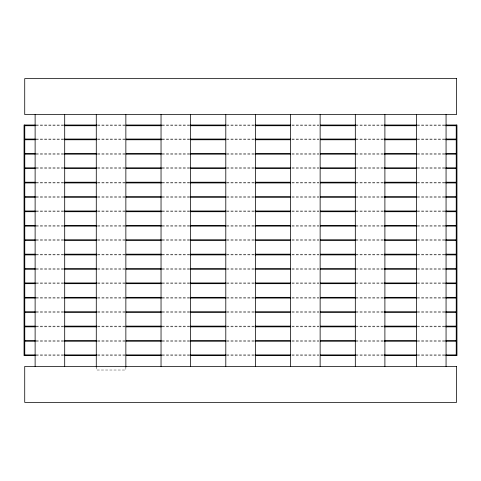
<?xml version="1.0" encoding="UTF-8"?>
<svg xmlns="http://www.w3.org/2000/svg" width="481" height="481" viewBox="0 0 481 481"><rect width="100%" height="100%" fill="white"/><g stroke="black" fill="none" stroke-linecap="round" stroke-linejoin="round"><path stroke-width="0.36" stroke-dasharray="2.4 1.8" d="M36.027 125.012L63.787 125.012M97.553 125.012L125.319 125.012M162.085 125.012L189.851 125.012M226.617 125.012L254.383 125.012M291.901 125.012L318.915 125.012M355.681 125.012L383.447 125.012M417.213 125.012L444.973 125.012M36.027 125.733L63.787 125.733M97.553 125.733L125.319 125.733M162.085 125.733L189.851 125.733M226.617 125.733L254.383 125.733M291.901 125.733L318.915 125.733M355.681 125.733L383.447 125.733M417.213 125.733L444.973 125.733M36.027 139.045L63.787 139.045M97.553 139.045L125.319 139.045M162.085 139.045L189.851 139.045M226.617 139.045L254.383 139.045M291.901 139.045L318.915 139.045M355.681 139.045L383.447 139.045M417.213 139.045L444.973 139.045M36.027 139.761L63.787 139.761M97.553 139.761L125.319 139.761M162.085 139.761L189.851 139.761M226.617 139.761L254.383 139.761M291.901 139.761L318.915 139.761M355.681 139.761L383.447 139.761M417.213 139.761L444.973 139.761M36.027 153.433L63.787 153.433M97.553 153.433L125.319 153.433M162.085 153.433L189.851 153.433M226.617 153.433L254.383 153.433M291.901 153.433L318.915 153.433M355.681 153.433L383.447 153.433M417.213 153.433L444.973 153.433M36.027 154.154L63.787 154.154M97.553 154.154L125.319 154.154M162.085 154.154L189.851 154.154M226.617 154.154L254.383 154.154M291.901 154.154L318.915 154.154M355.681 154.154L383.447 154.154M417.213 154.154L444.973 154.154M36.027 167.827L63.787 167.827M97.553 167.827L125.319 167.827M162.085 167.827L189.851 167.827M226.617 167.827L254.383 167.827M291.901 167.827L318.915 167.827M355.681 167.827L383.447 167.827M417.213 167.827L444.973 167.827M36.027 168.542L63.787 168.542M97.553 168.542L125.319 168.542M162.085 168.542L189.851 168.542M226.617 168.542L254.383 168.542M291.901 168.542L318.915 168.542M355.681 168.542L383.447 168.542M417.213 168.542L444.973 168.542M36.027 182.215L63.787 182.215M97.553 182.215L125.319 182.215M162.085 182.215L189.851 182.215M226.617 182.215L254.383 182.215M291.901 182.215L318.915 182.215M355.681 182.215L383.447 182.215M417.213 182.215L444.973 182.215M36.027 182.936L63.787 182.936M97.553 182.936L125.319 182.936M162.085 182.936L189.851 182.936M226.617 182.936L254.383 182.936M291.901 182.936L318.915 182.936M355.681 182.936L383.447 182.936M417.213 182.936L444.973 182.936M36.027 196.609L63.787 196.609M97.553 196.609L125.319 196.609M162.085 196.609L189.851 196.609M226.617 196.609L254.383 196.609M291.901 196.609L318.915 196.609M355.681 196.609L383.447 196.609M417.213 196.609L444.973 196.609M36.027 197.324L63.787 197.324M97.553 197.324L125.319 197.324M162.085 197.324L189.851 197.324M226.617 197.324L254.383 197.324M291.901 197.324L318.915 197.324M355.681 197.324L383.447 197.324M417.213 197.324L444.973 197.324M36.027 210.997L63.787 210.997M97.553 210.997L125.319 210.997M162.085 210.997L189.851 210.997M226.617 210.997L254.383 210.997M291.901 210.997L318.915 210.997M355.681 210.997L383.447 210.997M417.213 210.997L444.973 210.997M36.027 211.718L63.787 211.718M97.553 211.718L125.319 211.718M162.085 211.718L189.851 211.718M226.617 211.718L254.383 211.718M291.901 211.718L318.915 211.718M355.681 211.718L383.447 211.718M417.213 211.718L444.973 211.718M36.027 225.391L63.787 225.391M97.553 225.391L125.319 225.391M162.085 225.391L189.851 225.391M226.617 225.391L254.383 225.391M291.901 225.391L318.915 225.391M355.681 225.391L383.447 225.391M417.213 225.391L444.973 225.391M36.027 226.106L63.787 226.106M97.553 226.106L125.319 226.106M162.085 226.106L189.851 226.106M226.617 226.106L254.383 226.106M291.901 226.106L318.915 226.106M355.681 226.106L383.447 226.106M417.213 226.106L444.973 226.106M36.027 239.778L63.787 239.778M97.553 239.778L125.319 239.778M162.085 239.778L189.851 239.778M226.617 239.778L254.383 239.778M291.901 239.778L318.915 239.778M355.681 239.778L383.447 239.778M417.213 239.778L444.973 239.778M36.027 240.5L63.787 240.5M97.553 240.5L125.319 240.5M162.085 240.5L189.851 240.5M226.617 240.5L254.383 240.5M291.901 240.5L318.915 240.5M355.681 240.5L383.447 240.5M417.213 240.5L444.973 240.5M36.027 254.172L63.787 254.172M97.553 254.172L125.319 254.172M162.085 254.172L189.851 254.172M226.617 254.172L254.383 254.172M291.901 254.172L318.915 254.172M355.681 254.172L383.447 254.172M417.213 254.172L444.973 254.172M36.027 254.894L63.787 254.894M97.553 254.894L125.319 254.894M162.085 254.894L189.851 254.894M226.617 254.894L254.383 254.894M291.901 254.894L318.915 254.894M355.681 254.894L383.447 254.894M417.213 254.894L444.973 254.894M36.027 268.56L63.787 268.56M97.553 268.56L125.319 268.56M162.085 268.56L189.851 268.56M226.617 268.56L254.383 268.56M291.901 268.56L318.915 268.56M355.681 268.56L383.447 268.56M417.213 268.56L444.973 268.56M36.027 269.282L63.787 269.282M97.553 269.282L125.319 269.282M162.085 269.282L189.851 269.282M226.617 269.282L254.383 269.282M291.901 269.282L318.915 269.282M355.681 269.282L383.447 269.282M417.213 269.282L444.973 269.282M36.027 282.954L63.787 282.954M97.553 282.954L125.319 282.954M162.085 282.954L189.851 282.954M226.617 282.954L254.383 282.954M291.901 282.954L318.915 282.954M355.681 282.954L383.447 282.954M417.213 282.954L444.973 282.954M36.027 283.676L63.787 283.676M97.553 283.676L125.319 283.676M162.085 283.676L189.851 283.676M226.617 283.676L254.383 283.676M291.901 283.676L318.915 283.676M355.681 283.676L383.447 283.676M417.213 283.676L444.973 283.676M36.027 297.342L63.787 297.342M97.553 297.342L125.319 297.342M162.085 297.342L189.851 297.342M226.617 297.342L254.383 297.342M291.901 297.342L318.915 297.342M355.681 297.342L383.447 297.342M417.213 297.342L444.973 297.342M36.027 298.064L63.787 298.064M97.553 298.064L125.319 298.064M162.085 298.064L189.851 298.064M226.617 298.064L254.383 298.064M291.901 298.064L318.915 298.064M355.681 298.064L383.447 298.064M417.213 298.064L444.973 298.064M36.027 311.736L63.787 311.736M97.553 311.736L125.319 311.736M162.085 311.736L189.851 311.736M226.617 311.736L254.383 311.736M291.901 311.736L318.915 311.736M355.681 311.736L383.447 311.736M417.213 311.736L444.973 311.736M36.027 312.458L63.787 312.458M97.553 312.458L125.319 312.458M162.085 312.458L189.851 312.458M226.617 312.458L254.383 312.458M291.901 312.458L318.915 312.458M355.681 312.458L383.447 312.458M417.213 312.458L444.973 312.458M36.027 326.124L63.787 326.124M97.553 326.124L125.319 326.124M162.085 326.124L189.851 326.124M226.617 326.124L254.383 326.124M291.901 326.124L318.915 326.124M355.681 326.124L383.447 326.124M417.213 326.124L444.973 326.124M36.027 326.846L63.787 326.846M97.553 326.846L125.319 326.846M162.085 326.846L189.851 326.846M226.617 326.846L254.383 326.846M291.901 326.846L318.915 326.846M355.681 326.846L383.447 326.846M417.213 326.846L444.973 326.846M36.027 340.518L63.787 340.518M97.553 340.518L125.319 340.518M162.085 340.518L189.851 340.518M226.617 340.518L254.383 340.518M291.901 340.518L318.915 340.518M355.681 340.518L383.447 340.518M417.213 340.518L444.973 340.518M36.027 341.239L63.787 341.239M97.553 341.239L125.319 341.239M162.085 341.239L189.851 341.239M226.617 341.239L254.383 341.239M291.901 341.239L318.915 341.239M355.681 341.239L383.447 341.239M417.213 341.239L444.973 341.239M36.027 354.906L63.787 354.906M97.553 354.906L125.319 354.906M162.085 354.906L189.851 354.906M226.617 354.906L254.383 354.906M291.901 354.906L318.915 354.906M355.681 354.906L383.447 354.906M417.213 354.906L444.973 354.906M36.027 355.627L63.787 355.627M97.553 355.627L125.319 355.627M162.085 355.627L189.851 355.627M226.617 355.627L254.383 355.627M291.901 355.627L318.915 355.627M355.681 355.627L383.447 355.627M417.213 355.627L444.973 355.627M125.86 367.015L125.86 370.021L96.278 370.021L96.278 367.015"/><path stroke-width="0.72" d="M35.275 125.012L24.05 125.012L24.05 355.627L35.275 355.627M64.538 125.012L96.807 125.012M126.07 125.012L161.333 125.012M190.602 125.012L225.866 125.012M255.134 125.012L290.398 125.012M320.412 125.012L355.681 125.012M384.193 125.012L416.462 125.012M445.725 125.012L456.95 125.012L456.95 355.627L445.725 355.627M24.771 125.733L35.275 125.733M64.538 125.733L96.807 125.733M126.07 125.733L161.333 125.733M190.602 125.733L225.866 125.733M255.134 125.733L290.398 125.733M320.412 125.733L355.681 125.733M384.193 125.733L416.462 125.733M445.725 125.733L456.228 125.733M24.771 139.045L35.275 139.045M64.538 139.045L96.807 139.045M126.07 139.045L161.333 139.045M190.602 139.045L225.866 139.045M255.134 139.045L290.398 139.045M320.412 139.045L355.681 139.045M384.193 139.045L416.462 139.045M445.725 139.045L456.228 139.045M24.771 139.761L35.275 139.761M64.538 139.761L96.807 139.761M126.07 139.761L161.333 139.761M190.602 139.761L225.866 139.761M255.134 139.761L290.398 139.761M320.412 139.761L355.681 139.761M384.193 139.761L416.462 139.761M445.725 139.761L456.228 139.761M24.771 153.433L35.275 153.433M64.538 153.433L96.807 153.433M126.07 153.433L161.333 153.433M190.602 153.433L225.866 153.433M255.134 153.433L290.398 153.433M320.412 153.433L355.681 153.433M384.193 153.433L416.462 153.433M445.725 153.433L456.228 153.433M24.771 154.154L35.275 154.154M64.538 154.154L96.807 154.154M126.07 154.154L161.333 154.154M190.602 154.154L225.866 154.154M255.134 154.154L290.398 154.154M320.412 154.154L355.681 154.154M384.193 154.154L416.462 154.154M445.725 154.154L456.228 154.154M24.771 167.827L35.275 167.827M64.538 167.827L96.807 167.827M126.07 167.827L161.333 167.827M190.602 167.827L225.866 167.827M255.134 167.827L290.398 167.827M320.412 167.827L355.681 167.827M384.193 167.827L416.462 167.827M445.725 167.827L456.228 167.827M24.771 168.542L35.275 168.542M64.538 168.542L96.807 168.542M126.07 168.542L161.333 168.542M190.602 168.542L225.866 168.542M255.134 168.542L290.398 168.542M320.412 168.542L355.681 168.542M384.193 168.542L416.462 168.542M445.725 168.542L456.228 168.542M24.771 182.215L35.275 182.215M64.538 182.215L96.807 182.215M126.07 182.215L161.333 182.215M190.602 182.215L225.866 182.215M255.134 182.215L290.398 182.215M320.412 182.215L355.681 182.215M384.193 182.215L416.462 182.215M445.725 182.215L456.228 182.215M24.771 182.936L35.275 182.936M64.538 182.936L96.807 182.936M126.07 182.936L161.333 182.936M190.602 182.936L225.866 182.936M255.134 182.936L290.398 182.936M320.412 182.936L355.681 182.936M384.193 182.936L416.462 182.936M445.725 182.936L456.228 182.936M24.771 196.609L35.275 196.609M64.538 196.609L96.807 196.609M126.07 196.609L161.333 196.609M190.602 196.609L225.866 196.609M255.134 196.609L290.398 196.609M320.412 196.609L355.681 196.609M384.193 196.609L416.462 196.609M445.725 196.609L456.228 196.609M24.771 197.324L35.275 197.324M64.538 197.324L96.807 197.324M126.07 197.324L161.333 197.324M190.602 197.324L225.866 197.324M255.134 197.324L290.398 197.324M320.412 197.324L355.681 197.324M384.193 197.324L416.462 197.324M445.725 197.324L456.228 197.324M24.771 210.997L35.275 210.997M64.538 210.997L96.807 210.997M126.07 210.997L161.333 210.997M190.602 210.997L225.866 210.997M255.134 210.997L290.398 210.997M320.412 210.997L355.681 210.997M384.193 210.997L416.462 210.997M445.725 210.997L456.228 210.997M24.771 211.718L35.275 211.718M64.538 211.718L96.807 211.718M126.07 211.718L161.333 211.718M190.602 211.718L225.866 211.718M255.134 211.718L290.398 211.718M320.412 211.718L355.681 211.718M384.193 211.718L416.462 211.718M445.725 211.718L456.228 211.718M24.771 225.391L35.275 225.391M64.538 225.391L96.807 225.391M126.07 225.391L161.333 225.391M190.602 225.391L225.866 225.391M255.134 225.391L290.398 225.391M320.412 225.391L355.681 225.391M384.193 225.391L416.462 225.391M445.725 225.391L456.228 225.391M24.771 226.106L35.275 226.106M64.538 226.106L96.807 226.106M126.07 226.106L161.333 226.106M190.602 226.106L225.866 226.106M255.134 226.106L290.398 226.106M320.412 226.106L355.681 226.106M384.193 226.106L416.462 226.106M445.725 226.106L456.228 226.106M24.771 239.778L35.275 239.778M64.538 239.778L96.807 239.778M126.07 239.778L161.333 239.778M190.602 239.778L225.866 239.778M255.134 239.778L290.398 239.778M320.412 239.778L355.681 239.778M384.193 239.778L416.462 239.778M445.725 239.778L456.228 239.778M24.771 240.5L35.275 240.5M64.538 240.5L96.807 240.5M126.07 240.5L161.333 240.5M190.602 240.5L225.866 240.5M255.134 240.5L290.398 240.5M320.412 240.5L355.681 240.5M384.193 240.5L416.462 240.5M445.725 240.5L456.228 240.5M24.771 254.172L35.275 254.172M64.538 254.172L96.807 254.172M126.07 254.172L161.333 254.172M190.602 254.172L225.866 254.172M255.134 254.172L290.398 254.172M320.412 254.172L355.681 254.172M384.193 254.172L416.462 254.172M445.725 254.172L456.228 254.172M24.771 254.894L35.275 254.894M64.538 254.894L96.807 254.894M126.07 254.894L161.333 254.894M190.602 254.894L225.866 254.894M255.134 254.894L290.398 254.894M320.412 254.894L355.681 254.894M384.193 254.894L416.462 254.894M445.725 254.894L456.228 254.894M24.771 268.56L35.275 268.56M64.538 268.56L96.807 268.56M126.07 268.56L161.333 268.56M190.602 268.56L225.866 268.56M255.134 268.56L290.398 268.56M320.412 268.56L355.681 268.56M384.193 268.56L416.462 268.56M445.725 268.56L456.228 268.56M24.771 269.282L35.275 269.282M64.538 269.282L96.807 269.282M126.07 269.282L161.333 269.282M190.602 269.282L225.866 269.282M255.134 269.282L290.398 269.282M320.412 269.282L355.681 269.282M384.193 269.282L416.462 269.282M445.725 269.282L456.228 269.282M24.771 282.954L35.275 282.954M64.538 282.954L96.807 282.954M126.07 282.954L161.333 282.954M190.602 282.954L225.866 282.954M255.134 282.954L290.398 282.954M320.412 282.954L355.681 282.954M384.193 282.954L416.462 282.954M445.725 282.954L456.228 282.954M24.771 283.676L35.275 283.676M64.538 283.676L96.807 283.676M126.07 283.676L161.333 283.676M190.602 283.676L225.866 283.676M255.134 283.676L290.398 283.676M320.412 283.676L355.681 283.676M384.193 283.676L416.462 283.676M445.725 283.676L456.228 283.676M24.771 297.342L35.275 297.342M64.538 297.342L96.807 297.342M126.07 297.342L161.333 297.342M190.602 297.342L225.866 297.342M255.134 297.342L290.398 297.342M320.412 297.342L355.681 297.342M384.193 297.342L416.462 297.342M445.725 297.342L456.228 297.342M24.771 298.064L35.275 298.064M64.538 298.064L96.807 298.064M126.07 298.064L161.333 298.064M190.602 298.064L225.866 298.064M255.134 298.064L290.398 298.064M320.412 298.064L355.681 298.064M384.193 298.064L416.462 298.064M445.725 298.064L456.228 298.064M24.771 311.736L35.275 311.736M64.538 311.736L96.807 311.736M126.07 311.736L161.333 311.736M190.602 311.736L225.866 311.736M255.134 311.736L290.398 311.736M320.412 311.736L355.681 311.736M384.193 311.736L416.462 311.736M445.725 311.736L456.228 311.736M24.771 312.458L35.275 312.458M64.538 312.458L96.807 312.458M126.07 312.458L161.333 312.458M190.602 312.458L225.866 312.458M255.134 312.458L290.398 312.458M320.412 312.458L355.681 312.458M384.193 312.458L416.462 312.458M445.725 312.458L456.228 312.458M24.771 326.124L35.275 326.124M64.538 326.124L96.807 326.124M126.07 326.124L161.333 326.124M190.602 326.124L225.866 326.124M255.134 326.124L290.398 326.124M320.412 326.124L355.681 326.124M384.193 326.124L416.462 326.124M445.725 326.124L456.228 326.124M24.771 326.846L35.275 326.846M64.538 326.846L96.807 326.846M126.07 326.846L161.333 326.846M190.602 326.846L225.866 326.846M255.134 326.846L290.398 326.846M320.412 326.846L355.681 326.846M384.193 326.846L416.462 326.846M445.725 326.846L456.228 326.846M24.771 340.518L35.275 340.518M64.538 340.518L96.807 340.518M126.07 340.518L161.333 340.518M190.602 340.518L225.866 340.518M255.134 340.518L290.398 340.518M320.412 340.518L355.681 340.518M384.193 340.518L416.462 340.518M445.725 340.518L456.228 340.518M24.771 341.239L35.275 341.239M64.538 341.239L96.807 341.239M126.07 341.239L161.333 341.239M190.602 341.239L225.866 341.239M255.134 341.239L290.398 341.239M320.412 341.239L355.681 341.239M384.193 341.239L416.462 341.239M445.725 341.239L456.228 341.239M24.771 354.906L35.275 354.906M64.538 354.906L96.807 354.906M126.07 354.906L161.333 354.906M190.602 354.906L225.866 354.906M255.134 354.906L290.398 354.906M320.412 354.906L355.681 354.906M384.193 354.906L416.462 354.906M445.725 354.906L456.228 354.906M64.538 355.627L96.807 355.627M126.07 355.627L161.333 355.627M190.602 355.627L225.866 355.627M255.134 355.627L290.398 355.627M320.412 355.627L355.681 355.627M384.193 355.627L416.462 355.627M456.228 125.012L456.228 355.627M446.061 114.58L446.061 366.42M416.48 114.58L416.48 366.42M384.896 114.58L384.896 366.42M355.315 114.58L355.315 366.42M320.136 114.58L320.136 366.42M290.554 114.58L290.554 366.42M255.381 114.58L255.381 366.42M225.799 114.58L225.799 366.42M190.62 114.58L190.62 366.42M161.039 114.58L161.039 366.42M125.86 114.58L125.86 367.015M96.278 114.58L96.278 367.015M64.701 114.58L64.701 366.42M35.119 114.58L35.119 366.42M24.771 125.012L24.771 355.627M456.517 78.601L24.723 78.601L24.723 114.58L456.517 114.58L456.517 78.601M456.517 366.42L24.723 366.42L24.723 402.399L456.517 402.399L456.517 366.42"/></g></svg>
